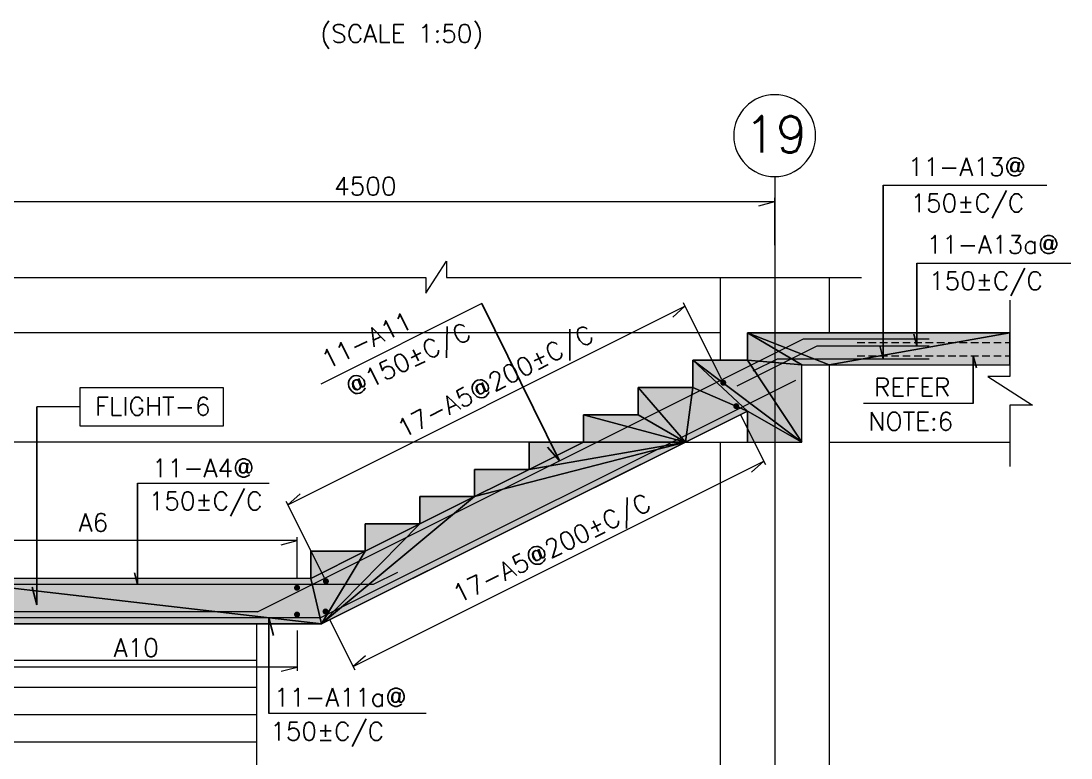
# Model space of a CAD drawing. Header units: millimetres. Extents: x 340192 to 549303, y -616317 to -538642.
# Drawn here: x 420369 to 429025, y -597026 to -590949 of the extents above; entities that cross this region are included whole.
import ezdxf
from ezdxf.enums import TextEntityAlignment as Align
from ezdxf.lldxf.tags import DXFTag

# ---------------------------------------------------------------- set-up
doc = ezdxf.new("R2010")
doc.units = ezdxf.units.MM
doc.header["$LTSCALE"] = 250
doc.header["$MEASUREMENT"] = 0
doc.linetypes.add('( Hidden )', pattern=[0.375, 0.25, -0.125])
doc.layers.get('DEFPOINTS').update_dxf_attribs({"lineweight": 0})
for name, color, linetype, lineweight in [('CV-CB-CIVIL', 70, 'Continuous', 0), ('CV-CB-DIM', 2, 'Continuous', 0), ('CV-CB-GRID', 8, 'CENTER', 5), ('CV-CB-GRID TXT', 6, 'Continuous', 0), ('CV-CB-HATCH', 2, 'Continuous', 0), ('CV-CB-LINE', 2, 'Continuous', 0), ('CV-CB-REINFORCEMENT', 6, 'Continuous', 0), ('CV-CB-SHADE', 25, 'Continuous', 0), ('CV-CB-TEXT', 3, 'Continuous', 0)]:
    doc.layers.add(name, color=color, linetype=linetype, lineweight=lineweight)
doc.styles.add('ROMANS', font='romans.shx')
tags = doc.linetypes.add('CENTER', pattern=[2, 1.25, -0.25, 0.25, -0.25]).pattern_tags.tags
tags[10:11] = [DXFTag(74, 4), DXFTag(75, 0), DXFTag(340, '0'), DXFTag(46, 1.0), DXFTag(50, 0.0), DXFTag(44, 0.0), DXFTag(45, 0.0)]
tags[8:9] = [DXFTag(74, 4), DXFTag(75, 0), DXFTag(340, '0'), DXFTag(46, 1.0), DXFTag(50, 0.0), DXFTag(44, 0.0), DXFTag(45, 0.0)]
tags[6:7] = [DXFTag(74, 4), DXFTag(75, 0), DXFTag(340, '0'), DXFTag(46, 1.0), DXFTag(50, 0.0), DXFTag(44, 0.0), DXFTag(45, 0.0)]
tags[4:5] = [DXFTag(74, 4), DXFTag(75, 0), DXFTag(340, '0'), DXFTag(46, 1.0), DXFTag(50, 0.0), DXFTag(44, 0.0), DXFTag(45, 0.0)]
doc.dimstyles.new('1.5', dxfattribs={"dimtxt": 150, "dimasz": 0.00045, "dimexe": 30, "dimexo": 7.5, "dimgap": 52.5, "dimtad": 1, "dimdec": 0, "dimlfac": 0.666667, "dimzin": 0, "dimdsep": 46, "dimtxsty": 'ROMANS', "dimblk": 'TICK', "dimcen": 0.09, "dimclrd": 2, "dimclre": 2, "dimclrt": 3, "dimadec": 0, "dimazin": 0, "dimtfac": 1, "dimtdec": 0, "dimtofl": 0, "dimtmove": 0, "dimatfit": 3, "dimfxl": 1, "dimtolj": 1, "dimtzin": 0, "dimlwd": -1, "dimlwe": -1, "dimarcsym": 1})
doc.dimstyles.new('CIVIL', dxfattribs={"dimtxt": 1, "dimasz": 0.0005, "dimexe": 50, "dimexo": 0, "dimgap": 50, "dimtad": 1, "dimdec": 0, "dimlfac": 0.001, "dimzin": 0, "dimdsep": 46, "dimtxsty": 'ROMANS', "dimblk": 'TICK', "dimcen": 0.09, "dimclrd": 2, "dimclre": 2, "dimclrt": 3, "dimadec": 0, "dimazin": 0, "dimtfac": 1, "dimtdec": 0, "dimtofl": 0, "dimtmove": 0, "dimatfit": 3, "dimldrblk": 'TICK', "dimfxl": 1, "dimfrac": 2, "dimtolj": 1, "dimtzin": 0, "dimarcsym": 0})

# ---------------------------------------------------------------- blocks, each defined once
blk = doc.blocks.new('TICK')
at = {"color": 3}
blk.add_line((-289777.747, -77645.713), (0, 0), dxfattribs=at)
blk = doc.blocks.new('*D209')
at = {"layer": 'CV-CB-DIM', "color": 2, "transparency": 16777216}
for p, q in [((426298.7, -594191.7), (426505.8, -594605.9)), ((423106.3, -596272.1), (426492.3, -594579)), ((422912.6, -595884.7), (423119.7, -596298.9))]:
    blk.add_line(p, q, dxfattribs=at)
at = {"layer": 'DEFPOINTS', "color": 0, "transparency": 16777216}
for p in [(426265.1, -594124.6, 465066.3), (426492.3, -594579), (422879.1, -595817.7)]:
    blk.add_point(p, dxfattribs=at)
at = {"layer": 'CV-CB-DIM', "color": 2, "transparency": 16777216, "xscale": 0.00045, "yscale": 0.00045, "zscale": 0.00045}
for p, rotation in [((426492.3, -594579), 26.56505117708479), ((423106.3, -596272.1), 206.5650511770848)]:
    blk.add_blockref('TICK', p, dxfattribs=dict(at, rotation=rotation))
blk = doc.blocks.new('*D212')
at = {"layer": 'CV-CB-DIM', "color": 2, "transparency": 16777216}
for p, q in [((420098.6, -595547.1), (420098.6, -595203.5)), ((422644.2, -595547.1), (422644.2, -595203.5)), ((422644.2, -595233.5), (420098.6, -595233.5))]:
    blk.add_line(p, q, dxfattribs=at)
at = {"layer": 'DEFPOINTS', "color": 0, "transparency": 16777216}
for p in [(420098.6, -595233.5), (420098.6, -595622.1), (422644.2, -595622.1)]:
    blk.add_point(p, dxfattribs=at)
at = {"layer": 'CV-CB-DIM', "color": 2, "transparency": 16777216, "xscale": 0.00045, "yscale": 0.00045, "zscale": 0.00045, "rotation": 180}
blk.add_blockref('TICK', (420098.6, -595233.5), dxfattribs=at)
at = {"layer": 'CV-CB-DIM', "color": 2, "transparency": 16777216, "xscale": 0.00045, "yscale": 0.00045, "zscale": 0.00045}
blk.add_blockref('TICK', (422644.2, -595233.5), dxfattribs=at)
blk = doc.blocks.new('*D213')
at = {"layer": 'CV-CB-DIM', "color": 2, "transparency": 16777216}
for p, q in [((420098.6, -595942.9), (420098.6, -596305.9)), ((422644.2, -595973.2), (422644.2, -596305.9)), ((422644.2, -596275.9), (420098.6, -596275.9))]:
    blk.add_line(p, q, dxfattribs=at)
at = {"layer": 'DEFPOINTS', "color": 0, "transparency": 16777216}
for p in [(420098.6, -595867.9), (422644.2, -595898.2), (420098.6, -596275.9)]:
    blk.add_point(p, dxfattribs=at)
at = {"layer": 'CV-CB-DIM', "color": 2, "transparency": 16777216, "xscale": 0.00045, "yscale": 0.00045, "zscale": 0.00045, "rotation": 180}
blk.add_blockref('TICK', (420098.6, -596275.9), dxfattribs=at)
at = {"layer": 'CV-CB-DIM', "color": 2, "transparency": 16777216, "xscale": 0.00045, "yscale": 0.00045, "zscale": 0.00045}
blk.add_blockref('TICK', (422644.2, -596275.9), dxfattribs=at)
blk = doc.blocks.new('*D205')
at = {"layer": 'CV-CB-HATCH', "color": 2, "transparency": 16777216}
for p, q in [((419832.1, -592795.8), (419832.1, -592408.1)), ((426582.1, -592795.8), (426582.1, -592408.1)), ((419832.1, -592438.1), (426582.1, -592438.1))]:
    blk.add_line(p, q, dxfattribs=at)
at = {"layer": 'DEFPOINTS', "color": 0, "transparency": 16777216}
for p in [(426582.1, -592438.1), (419832.1, -592803.3), (426582.1, -592803.3)]:
    blk.add_point(p, dxfattribs=at)
at = {"layer": 'CV-CB-HATCH', "color": 2, "transparency": 16777216, "xscale": 0.0004500000000000001, "yscale": 0.0004500000000000001, "zscale": 0.0004500000000000001, "rotation": 180}
blk.add_blockref('TICK', (419832.1, -592438.1), dxfattribs=at)
at = {"layer": 'CV-CB-HATCH', "color": 2, "transparency": 16777216, "xscale": 0.0004500000000000001, "yscale": 0.0004500000000000001, "zscale": 0.0004500000000000001}
blk.add_blockref('TICK', (426582.1, -592438.1), dxfattribs=at)
at = {"layer": 'CV-CB-HATCH', "color": 3, "transparency": 16777216, "insert": (423207.1, -592310.6), "char_height": 150, "attachment_point": 5, "style": 'ROMANS'}
blk.add_mtext('\\A1;4500', dxfattribs=at)
blk = doc.blocks.new('*D208')
at = {"layer": 'CV-CB-REINFORCEMENT', "color": 2, "transparency": 16777216}
for p, q in [((426143.7, -593902.9), (425829, -593273.6)), ((422568.5, -594937.4), (425842.4, -593300.4)), ((422869.5, -595539.2), (422555.1, -594910.5))]:
    blk.add_line(p, q, dxfattribs=at)
at = {"layer": 'DEFPOINTS', "color": 0, "transparency": 16777216}
for p in [(425842.4, -593300.4), (426147, -593909.7, -465066.3), (422872.8, -595545.9)]:
    blk.add_point(p, dxfattribs=at)
at = {"layer": 'CV-CB-REINFORCEMENT', "color": 2, "transparency": 16777216, "xscale": 0.00045, "yscale": 0.00045, "zscale": 0.00045}
for p, rotation in [((425842.4, -593300.4), 26.56505117708479), ((422568.5, -594937.4), 206.5650511770848)]:
    blk.add_blockref('TICK', p, dxfattribs=dict(at, rotation=rotation))

msp = doc.modelspace()

# ---------------------------------------------------------------- hatches: boundary and pattern name
at = {"layer": 'CV-CB-REINFORCEMENT'}
h = msp.add_hatch(color=256, dxfattribs=at)
edge = h.paths.add_edge_path()
edge.add_arc((426157.98, -593931.6), 25, 0, 360)
h = msp.add_hatch(color=256, dxfattribs=at)
edge = h.paths.add_edge_path()
edge.add_arc((426265.14, -594124.63), 25, 0, 360)
h = msp.add_hatch(color=256, dxfattribs=at)
edge = h.paths.add_edge_path()
edge.add_arc((422882.47, -595568.29), 25, 0, 360)
h = msp.add_hatch(color=256, dxfattribs=at)
edge = h.paths.add_edge_path()
edge.add_arc((422644.21, -595622.1), 25, 0, 360)
h = msp.add_hatch(color=256, dxfattribs=at)
edge = h.paths.add_edge_path()
edge.add_arc((422879.1, -595817.65), 25, 0, 360)
h = msp.add_hatch(color=256, dxfattribs=at)
edge = h.paths.add_edge_path()
edge.add_arc((422644.21, -595842.89), 25, 0, 360)
at = {"layer": 'CV-CB-SHADE', "ltscale": 1.5}
msp.add_hatch(color=256, dxfattribs=at).paths.add_polyline_path([(419607.13, -596220.62), (419607.13, -595545.62), (422757.13, -595545.62), (422757.13, -595320.62), (423207.13, -595320.62), (423207.13, -595095.62), (423657.13, -595095.62), (423657.13, -594870.62), (424107.13, -594870.62), (424107.13, -594645.62), (424557.13, -594645.62), (424557.13, -594420.62), (425007.13, -594420.62), (425007.13, -594195.62), (425457.13, -594195.62), (425457.13, -593970.62), (425907.13, -593970.62), (425907.13, -593745.62), (425968.61, -593745.62), (426357.13, -593745.62), (426357.13, -593520.62), (426807.13, -593520.62), (428521.61, -593520.62), (428521.61, -593783.12), (426807.13, -593783.12), (426807.13, -594420.62), (426357.13, -594420.62), (426357.13, -594164.89), (422845.66, -595920.62), (420057.13, -595920.62), (420057.13, -596220.62)])

# ---------------------------------------------------------------- linework, layer by layer
at = {"layer": 'CV-CB-CIVIL', "ltscale": 1.5}
for p, q in [((426132.13, -593064.63, -1860265.17), (426132.13, -593745.62, -1860265.17)), ((427032.13, -593064.63, -1860265.17), (427032.13, -593520.62, -1860265.17)), ((426132.13, -593520.62, -1860265.17), (420057.13, -593520.62, -1860265.17)), ((426357.13, -593520.62, -1860265.17), (428520.77, -593520.62, -1860265.17)), ((426807.13, -593783.12, -1860265.17), (428520.77, -593783.12, -1860265.17)), ((427032.13, -593782.95, -1860265.17), (427032.13, -600270.62, -1860265.17)), ((426357.13, -594164.89, -1860265.17), (422845.66, -595920.62, -1860265.17)), ((425007.13, -594420.62, -1860265.17), (420057.13, -594420.62, -1860265.17)), ((425845.66, -594420.62, -1860265.17), (426807.13, -594420.62, -1860265.17)), ((426132.13, -594420.62, -1860265.17), (426132.13, -600045.62, -1860265.17)), ((427032.13, -594420.62, -1860265.17), (428520.77, -594420.62, -1860265.17)), ((422757.13, -595545.62, -1860265.17), (419607.13, -595545.62, -1860265.17)), ((422845.66, -595920.62, -1860265.17), (420057.13, -595920.62, -1860265.17)), ((422310, -595920.62, -1860265.17), (422310, -598245.62, -1860265.17)), ((422310, -596220.62, -1860265.17), (420057.13, -596220.62, -1860265.17)), ((422310, -596445.62, -1860265.17), (420057.13, -596445.62, -1860265.17)), ((422310, -596670.62, -1860265.17), (420057.13, -596670.62, -1860265.17)), ((422310, -596895.62, -1860265.17), (420057.13, -596895.62, -1860265.17))]:
    msp.add_line(p, q, dxfattribs=at)
at = {"layer": 'CV-CB-CIVIL'}
for p, q in [((426807.13, -594420.62, -1860265.17), (426807.13, -593782.95, -1860265.17)), ((426357.13, -594420.62, -1860265.17), (426357.13, -594164.89, -1860265.17))]:
    msp.add_line(p, q, dxfattribs=at)
at = {"layer": 'CV-CB-CIVIL', "color": 2, "ltscale": 0.632812}
for p, q in [((428520.77, -593879.34, -1860265.17), (428340.27, -593879.34, -1860265.17)), ((428340.27, -593879.34, -1860265.17), (428707.13, -594115.78, -1860265.17)), ((428707.13, -594115.78, -1860265.17), (428520.77, -594115.78, -1860265.17))]:
    msp.add_line(p, q, dxfattribs=at)
at = {"layer": 'CV-CB-CIVIL', "color": 2, "ltscale": 0.632812, "elevation": -1860265.17, "flags": 128}
for points in [[(428520.77, -593251.48), (428520.77, -593879.34)], [(428520.77, -594115.78), (428520.77, -594622.79)]]:
    msp.add_lwpolyline(points, dxfattribs=at)
at = {"layer": 'CV-CB-CIVIL', "ltscale": 1.5, "elevation": -1860265.17, "flags": 128}
msp.add_lwpolyline([(422757.13, -595545.62), (422757.13, -595320.62), (423207.13, -595320.62), (423207.13, -595095.62), (423657.13, -595095.62), (423657.13, -594870.62), (424107.13, -594870.62), (424107.13, -594645.62), (424557.13, -594645.62), (424557.13, -594420.62), (425007.13, -594420.62), (425007.13, -594195.62), (425457.13, -594195.62), (425457.13, -593970.62), (425907.13, -593970.62), (425907.13, -593745.62), (426357.13, -593745.62), (426357.13, -593520.62)], dxfattribs=at)
at = {"layer": 'CV-CB-DIM', "color": 2, "ltscale": 1}
for p, q in [((427476.44, -592303.67, -2037740.54), (428824.7, -592303.67, -2037740.54)), ((427755.16, -592944.89, -2037740.54), (429024.78, -592944.89, -2037740.54)), ((421329.92, -594760.45, -1860265.17), (422415.01, -594760.45, -1860265.17))]:
    msp.add_line(p, q, dxfattribs=at)
at = {"layer": 'CV-CB-DIM', "color": 2}
for p, q in [((424166.85, -593278.39, -2037740.54), (422839.56, -593942.04, -2037740.54)), ((428218.59, -594101.51, -1821509.47), (427315.06, -594101.51, -1821509.47))]:
    msp.add_line(p, q, dxfattribs=at)
at = {"layer": 'CV-CB-GRID', "ltscale": 1.5}
msp.add_line((426582.13, -592231.42, -1860265.17), (426582.13, -609088.74, -1860265.17), dxfattribs=at)
at = {"layer": 'CV-CB-GRID TXT', "color": 6, "ltscale": 0.001125, "extrusion": (0, 0, -1)}
msp.add_circle((-426582.13, -591893.92, 1860265.17), 337.5, dxfattribs=at)
at = {"layer": 'CV-CB-HATCH', "color": 2}
for p, q in [((420853.75, -594131.08, -523198.24), (420498.15, -594131.08, -1395198.88)), ((423708.08, -596658.43, -1179266.31), (422410.73, -596658.43, -1860265.17))]:
    msp.add_line(p, q, dxfattribs=at)
at = {"layer": 'CV-CB-LINE', "ltscale": 0.457207}
for p, q in [((423704.93, -593194.23, -1860265.17), (423875.75, -592929.18, -1860265.17)), ((423875.75, -592929.18, -1860265.17), (423875.75, -593064.63, -1860265.17)), ((423704.93, -593064.63, -1860265.17), (423704.93, -593194.23, -1860265.17))]:
    msp.add_line(p, q, dxfattribs=at)
at = {"layer": 'CV-CB-LINE', "ltscale": 0.632812, "elevation": -1860265.17, "flags": 128}
for points in [[(418710.4, -593064.63), (423704.93, -593064.63)], [(423875.75, -593064.63), (427296.42, -593064.63)]]:
    msp.add_lwpolyline(points, dxfattribs=at)
at = {"layer": 'CV-CB-REINFORCEMENT'}
for p, q in [((422318.94, -595820.62, -2325331.46), (426818.94, -593570.62, -2325331.46)), ((426271.94, -593955.92, -1860265.17), (426931.79, -593626, -1860265.17)), ((426818.94, -593570.62, -1860265.17), (427856.44, -593570.62, -1860265.17)), ((426931.79, -593626, -1860265.17), (427856.44, -593626, -1860265.17)), ((426404.5, -593833.74, -1860265.17), (426605.74, -593733.12, -1860265.17)), ((426605.74, -593733.12, -1860265.17), (427856.44, -593733.12, -1860265.17)), ((422833.86, -595870.62, -2325331.46), (426757.13, -593908.99, -2325331.46)), ((423473.29, -595495, -1860265.17), (423272.05, -595595.62, -1860265.17)), ((423272.05, -595595.62, -1860265.17), (419687.13, -595595.62, -1860265.17)), ((422833.86, -595870.62, -1860265.17), (419737.13, -595870.62, -1860265.17))]:
    msp.add_line(p, q, dxfattribs=at)
at = {"layer": 'CV-CB-REINFORCEMENT', "color": 1, "linetype": '( Hidden )'}
for p, q in [((427262.51, -593599.77, -1860265.17), (428520.77, -593599.77, -1860265.17)), ((427262.51, -593709.96, -1860265.17), (428520.77, -593709.96, -1860265.17))]:
    msp.add_line(p, q, dxfattribs=at)
at = {"layer": 'CV-CB-REINFORCEMENT', "ltscale": 1.5}
msp.add_line((422318.94, -595820.62, -1860265.17), (420140.27, -595820.62, -1860265.17), dxfattribs=at)
at = {"layer": 'CV-CB-TEXT', "color": 2, "ltscale": 0.75}
msp.add_3dface([(422037.37, -593974.49, -523198.24), (420853.75, -593974.49, -523198.24), (420853.75, -594287.67, -523198.24), (422037.37, -594287.67, -523198.24)], dxfattribs=at)

# ---------------------------------------------------------------- texts
at = {"layer": 'CV-CB-GRID TXT', "color": 6, "style": 'ROMANS'}
msp.add_text('19', height=300, dxfattribs=at).set_placement((426590.84, -591883.16, -1860265.17), align=Align.MIDDLE_CENTER)
at = {"layer": 'CV-CB-TEXT', "style": 'ROMANS'}
msp.add_text('(SCALE 1:50)', height=150, dxfattribs=at).set_placement((423508.44, -591127.39, -1240176.81), align=Align.CENTER)
at = {"layer": 'CV-CB-TEXT', "lineweight": 0, "style": 'ROMANS'}
for s, p in [('11-A11', (423543.08, -593338.7, -2037736.04)), ('@150%%pC/C', (424026.45, -593429.65, -2037736.04))]:
    msp.add_text(s, height=150, rotation=26, dxfattribs=at).set_placement(p, align=Align.TOP_RIGHT)
for rotation, p in [(27, (425105.34, -593582.62, -2037274.89)), (26, (425576.2, -594972.95, -2037274.89))]:
    msp.add_text('17-A5@200%%pC/C', height=150, rotation=rotation, dxfattribs=at).set_placement(p, align=Align.RIGHT)
for s, p in [('REFER', (427400.8, -594043.49, -285539.4)), ('NOTE:6', (427353.97, -594324.74, -285539.4)), ('A6', (420843.36, -595158.54, -1507313.07)), ('A10', (421132.51, -596191.51, -1739846.22)), ('11-A11a@', (422453.71, -596599.87, -750605.7)), ('150%%pC/C', (422423.07, -596880.64, -750605.7))]:
    msp.add_text(s, height=150, dxfattribs=at).set_placement(p)
at = {"layer": 'CV-CB-TEXT', "color": 4, "lineweight": 0, "style": 'ROMANS'}
msp.add_text('FLIGHT-6', height=150, dxfattribs=at).set_placement((421930.64, -594201.79, -523198.24), align=Align.RIGHT)
at = {"layer": 'CV-CB-TEXT', "lineweight": 0, "char_height": 150, "attachment_point": 1, "line_spacing_factor": 1.2, "style": 'ROMANS'}
for s, insert in [('11-A13@', (427680.45, -592075.76, -2037740.54)), ('150%%pC/C', (427701.14, -592374.58, -2037740.54)), ('11-A13a@', (427833.5, -592716.98, -2037740.54)), ('150%%pC/C', (427853.99, -593015.8, -2037740.54)), ('11-A4@', (421448.75, -594559.33, -1860265.17)), ('150%%pC/C', (421421.39, -594831.36, -1860265.17))]:
    msp.add_mtext(s, dxfattribs=dict(at, insert=insert))

# ---------------------------------------------------------------- dimensions: what is measured, and where the dimension line sits
at = {"layer": 'CV-CB-DIM', "color": 2}
for base, p1, p2, angle, picture, middle in [((426492.34, -594579.03, -2037740.54), (422879.1, -595817.65, -2037740.54), (426265.14, -594124.63, -1572674.25), 26.565051, '*D209', (424799.32, -595425.54, -2037740.54)), ((420098.56, -595233.54, -1507313.07), (422644.21, -595622.1, -1507313.07), (420098.56, -595622.1, -1507313.07), 180, '*D212', (421371.39, -595233.54, -1507313.07)), ((420098.56, -596275.86, -1507313.07), (422644.21, -595898.18, -1507313.07), (420098.56, -595867.89, -1507313.07), 180, '*D213', (421371.39, -596275.86, -1507313.07))]:
    dim = msp.add_linear_dim(base=base, p1=p1, p2=p2, angle=angle, text=' ', dimstyle='1.5', override={"dimexo": 75, "dimcen": 0.09}, dxfattribs=at)
    dim.commit()
    dim.dimension.update_dxf_attribs({"geometry": picture, "text_midpoint": middle})
at = {"layer": 'CV-CB-HATCH', "color": 2}
dim = msp.add_linear_dim(base=(426582.13, -592438.07, -1860265.17), p1=(419832.13, -592803.29, -1860265.17), p2=(426582.13, -592803.29, -1860265.17), dimstyle='1.5', override={"dimtxt": 150, "dimasz": 0.00045, "dimexe": 30, "dimexo": 7.5, "dimgap": 52.5, "dimcen": 0.09, "dimdle": 50}, dxfattribs=at)
dim.commit()
dim.dimension.update_dxf_attribs({"geometry": '*D205', "text_midpoint": (423207.13, -592310.57, -1860265.17)})
at = {"layer": 'CV-CB-REINFORCEMENT', "color": 2}
dim = msp.add_linear_dim(base=(425842.39, -593300.42, -1572674.25), p1=(422872.82, -595545.94, -1572674.25), p2=(426147.01, -593909.66, -2037740.54), angle=26.565051, text=' ', dimstyle='1.5', override={"dimexo": 7.5, "dimcen": 0.09}, dxfattribs=at)
dim.commit()
dim.dimension.update_dxf_attribs({"geometry": '*D208', "text_midpoint": (424205.46, -594118.89, -1572674.25)})

# ---------------------------------------------------------------- meshes
at = {"layer": 'CV-CB-SHADE', "ltscale": 1.5}
mesh = msp.add_polyface(dxfattribs=at)
corners = [(422845.66, -595920.62, -1860265.17), (425845.66, -594420.62, -1860265.17), (426357.13, -594164.89, -1860265.17), (426357.13, -594420.62, -1860265.17), (426807.13, -594420.62, -1860265.17), (426807.13, -593782.95, -1860265.17), (427032.13, -593782.97, -1860265.17), (427032.13, -593782.95, -1860265.17), (427032.13, -593782.97, -1860265.17), (428520.77, -593783.12, -1860265.17), (428520.77, -593520.62, -1860265.17), (426357.13, -593520.62, -1860265.17), (426357.13, -593745.62, -1860265.17), (425907.13, -593745.62, -1860265.17), (425907.13, -593970.62, -1860265.17), (425457.13, -593970.62, -1860265.17), (425457.13, -594195.62, -1860265.17), (425007.13, -594195.62, -1860265.17), (425007.13, -594420.62, -1860265.17), (424557.13, -594420.62, -1860265.17), (424557.13, -594645.62, -1860265.17), (424107.13, -594645.62, -1860265.17), (424107.13, -594870.62, -1860265.17), (423657.13, -594870.62, -1860265.17), (423657.13, -595095.62, -1860265.17), (423207.13, -595095.62, -1860265.17), (423207.13, -595320.62, -1860265.17), (422757.13, -595320.62, -1860265.17), (422757.13, -595545.62, -1860265.17), (419607.13, -595545.62, -1860265.17), (419607.13, -595545.62, -1544684.47), (419607.13, -596220.62, -1507313.07), (419607.13, -596220.62, -2187047.8), (420057.13, -596220.62, -2187047.8), (420057.13, -596220.62, -1860265.17), (420057.13, -595920.62, -1860265.17)]
mesh.append_faces([[corners[k] for k in face] for face in [(24, 22, 23), (34, 32, 33), (10, 6, 9), (4, 2, 3), (26, 24, 25), (28, 26, 27), (20, 18, 19), (22, 20, 21)]], dxfattribs={"vtx0": -1})
mesh.append_faces([[corners[k] for k in face] for face in [(31, 34, 30), (30, 34, 29), (15, 1, 14), (18, 1, 17), (7, 11, 8), (11, 7, 10), (5, 12, 4), (12, 5, 11), (0, 29, 35), (29, 0, 28), (14, 2, 13)]], dxfattribs={"vtx0": -1, "vtx1": -1})
mesh.append_faces([[corners[k] for k in face] for face in [(22, 24, 0), (0, 24, 26), (1, 18, 20), (28, 0, 26), (1, 20, 22), (2, 4, 13)]], dxfattribs={"vtx0": -1, "vtx1": -1, "vtx2": -1})
mesh.append_faces([[corners[k] for k in face] for face in [(34, 31, 32), (29, 34, 35), (1, 15, 16), (1, 16, 17), (11, 5, 8), (10, 7, 6), (22, 0, 1), (14, 1, 2), (4, 12, 13)]], dxfattribs={"vtx0": -1, "vtx2": -1})

# ---------------------------------------------------------------- leaders
at = {"layer": 'CV-CB-DIM', "color": 2}
for points in [[(427476.44, -593733.12, -2037740.54), (427476.44, -592303.67, -2037740.54)], [(427755.16, -593626.47, -2037740.54), (427755.16, -592944.89, -2037740.54)], [(428218.59, -593710.96, -1821509.47), (428218.59, -594101.51, -1821509.47)], [(421329.92, -595595.62, -1860265.17), (421329.92, -594760.45, -1860265.17)]]:
    msp.add_leader(points, dimstyle='CIVIL', override={"dimtxt": 0.666667, "dimasz": 0.000333333, "dimgap": 33.333335, "dimclrd": 0}, dxfattribs=at)
at = {"layer": 'CV-CB-HATCH', "color": 2}
for points in [[(424809.11, -594575.54, -2037740.54), (424166.85, -593278.39, -2037740.54)], [(420498.15, -595762.55, -1395198.88), (420498.15, -594131.08, -1395198.88)], [(422410.73, -595870.62, -1860265.17), (422410.73, -596658.43, -1860265.17)]]:
    msp.add_leader(points, dimstyle='CIVIL', override={"dimclrd": 0}, dxfattribs=at)

doc.saveas('drawing.dxf')
